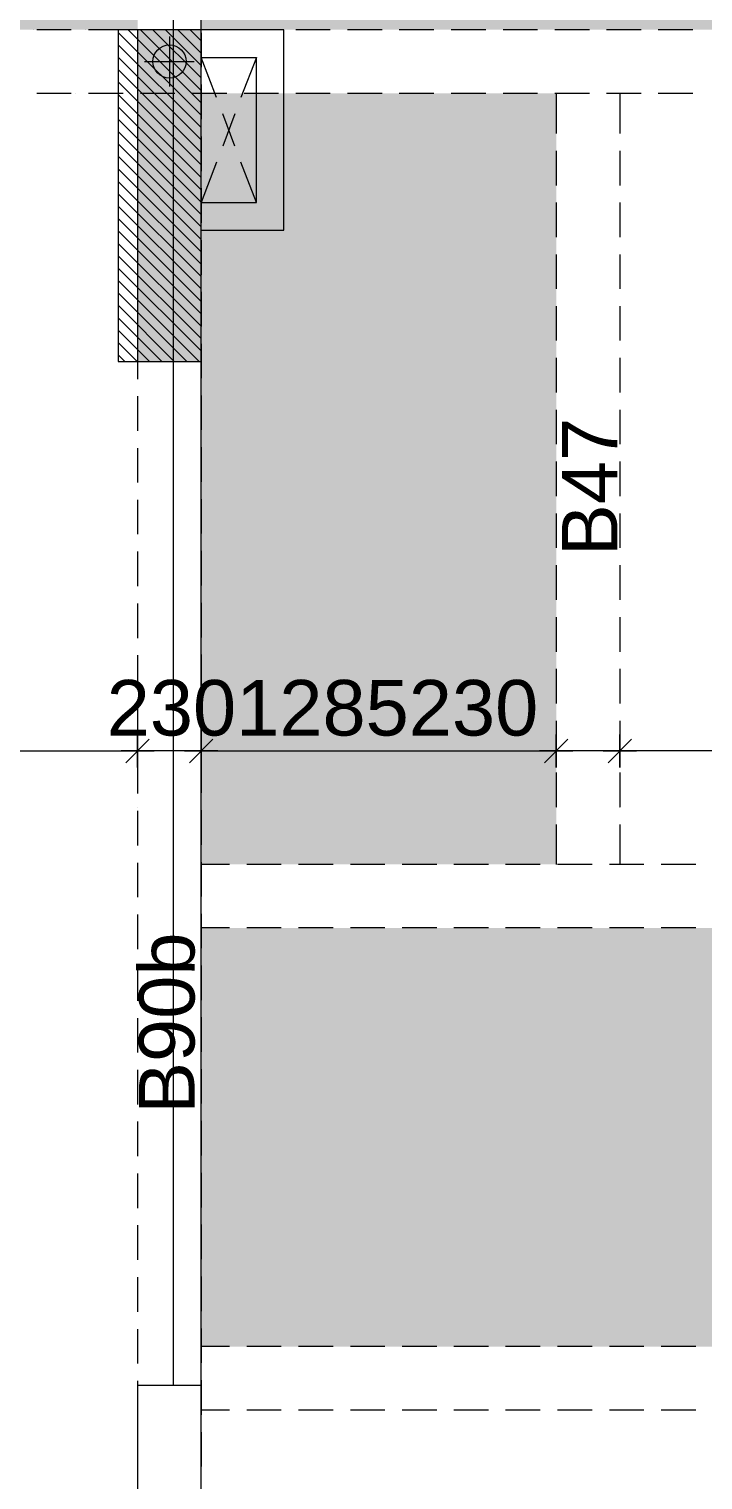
# Model space of a CAD drawing. Header units: millimetres. Extents: x -1303 to 98744, y -1303 to 90097.
# Drawn here: x 69191 to 71630, y 19940 to 25190 of the extents above; entities that cross this region are included whole.
import ezdxf

# ---------------------------------------------------------------- set-up
doc = ezdxf.new("R2010")
doc.units = ezdxf.units.MM
doc.layers.add('PDF_Geometry', color=7, linetype='Continuous')
doc.layers.add('PDF_Text', color=7, linetype='Continuous')
doc.layers.add('PDF_Solid Fills', color=192, linetype='Continuous', true_color=0xc2c0c0c0)
doc.styles.add('PDF ArialMT', font='arial.ttf')

msp = doc.modelspace()

# ---------------------------------------------------------------- hatches: boundary and pattern name
at = {"layer": 'PDF_Solid Fills', "true_color": 0x0000b2}
h = msp.add_hatch(color=33, dxfattribs=at)
h.paths.add_polyline_path([(22404.2843, 31942.72087), (22404.2843, 32112.74047), (19209.26177, 32112.74047), (19209.26177, 30922.67974), (22404.2843, 30922.67974), (22404.2843, 31642.7072), (21409.2932, 31642.7072), (21409.2932, 31942.72087)], flags=0)
h.paths.add_polyline_path([(11529.29261, 29607.70354), (11529.29261, 32397.68983), (12814.30857, 32397.68983), (12814.30857, 29607.70354)], flags=0)
h.paths.add_polyline_path([(12814.30857, 32627.71257), (12814.30857, 34142.75024), (8234.23832, 34142.75024), (8234.23832, 32627.71257)], flags=0)
h.paths.add_polyline_path([(12814.30857, 22167.74491), (12814.30857, 24957.72913), (11529.29261, 24957.72913), (11529.29261, 22167.74491)], flags=0)
h.paths.add_polyline_path([(8234.23832, 21937.72009), (8234.23832, 20422.68242), (12814.30857, 20422.68242), (12814.30857, 21937.72009)], flags=0)
h.paths.add_polyline_path([(21869.25605, 23642.75499), (21869.25605, 22452.69219), (19209.26177, 22452.69219), (19209.26177, 23642.75499)], flags=0)
h.paths.add_polyline_path([(23229.25373, 22452.69219), (23229.25373, 23642.75499), (25959.23687, 23642.75499), (25959.23687, 22452.69219)], flags=0)
h.paths.add_polyline_path([(32354.27376, 21952.6997), (32354.27376, 20422.68242), (36934.25928, 20422.68242), (36934.25928, 21952.6997)], flags=0)
h.paths.add_polyline_path([(33639.29074, 24957.72913), (33639.29074, 22182.72451), (32354.27376, 22182.72451), (32354.27376, 24957.72913)], flags=0)
h.paths.add_polyline_path([(26964.2984, 30922.67974), (26964.2984, 32112.74047), (30159.32092, 32112.74047), (30159.32092, 30922.67974)], flags=0)
h.paths.add_polyline_path([(28349.2614, 32342.68057), (28349.2614, 33242.7154), (27564.23691, 33242.7154), (27564.23691, 32342.68057)], flags=0)
h.paths.add_polyline_path([(40634.2682, 32627.71257), (40634.2682, 34142.75024), (36554.27309, 34142.75024), (36554.27309, 32627.71257)], flags=0)
h.paths.add_polyline_path([(36554.27309, 29607.70354), (36554.27309, 32397.68983), (37839.28802, 32397.68983), (37839.28802, 29607.70354)], flags=0)
h.paths.add_polyline_path([(41994.26382, 34142.75024), (41994.26382, 32627.71257), (46074.25892, 32627.71257), (46074.25892, 34142.75024)], flags=0)
h.paths.add_polyline_path([(46074.25892, 32397.68983), (46074.25892, 29607.70354), (44789.244, 29607.70354), (44789.244, 32397.68983)], flags=0)
h.paths.add_polyline_path([(45694.27273, 20422.68242), (45694.27273, 21952.6997), (50274.26033, 21952.6997), (50274.26033, 20422.68242)], flags=0)
h.paths.add_polyline_path([(48989.24127, 22182.72451), (48989.24127, 24957.72913), (50274.26033, 24957.72913), (50274.26033, 22182.72451)], flags=0)
h.paths.add_polyline_path([(52469.2958, 32112.74047), (52469.2958, 30922.67974), (55664.23361, 30922.67974), (55664.23361, 32112.74047)], flags=0)
h.paths.add_polyline_path([(55064.29717, 32342.68057), (55064.29717, 33242.7154), (54439.30655, 33242.7154), (54439.30655, 32342.68057)], flags=0)
h.paths.add_polyline_path([(63419.27024, 30922.67974), (63419.27024, 32112.74047), (60524.25933, 32112.74047), (60524.25933, 31222.69135), (60224.24978, 31222.69135), (60224.24978, 30922.67974)], flags=0)
h.paths.add_polyline_path([(60819.28118, 23642.75499), (60819.28118, 22452.69219), (63419.27024, 22452.69219), (63419.27024, 23642.75499)], flags=0)
h.paths.add_polyline_path([(56669.29721, 23642.75499), (56669.29721, 22452.69219), (59359.2507, 22452.69219), (59359.2507, 23642.75499)], flags=0)
h.paths.add_polyline_path([(71099.24354, 29607.70354), (71099.24354, 32397.68983), (69814.31126, 32397.68983), (69814.31126, 29607.70354)], flags=0)
h.paths.add_polyline_path([(71099.24354, 22167.74491), (71099.24354, 24957.72913), (69814.31126, 24957.72913), (69814.31126, 22167.74491)], flags=0)
h.paths.add_polyline_path([(69814.31126, 21937.72009), (69814.31126, 20422.68242), (74394.29472, 20422.68242), (74394.29472, 21937.72009)], flags=0)
h.paths.add_polyline_path([(69814.31126, 34142.75024), (69814.31126, 32627.71257), (74394.29472, 32627.71257), (74394.29472, 34142.75024)], flags=0)
at = {"layer": 'PDF_Solid Fills', "true_color": 0x00007f}
h = msp.add_hatch(color=254, dxfattribs=at)
h.paths.add_polyline_path([(31469.30117, 29377.68079), (31469.30117, 25187.75188), (33129.31253, 25187.75188), (33129.31253, 29377.68079)], flags=0)
h.paths.add_polyline_path([(33359.25057, 25187.75188), (33359.25057, 29377.68079), (36934.25928, 29377.68079), (36934.25928, 25187.75188)], flags=0)
h.paths.add_polyline_path([(37164.2841, 25187.75188), (37164.2841, 29377.68079), (40934.27775, 29377.68079), (40934.27775, 25187.75188)], flags=0)
h.paths.add_polyline_path([(41164.30255, 25182.67534), (41164.30255, 29377.68079), (45464.24791, 29377.68079), (45464.24791, 25182.67534)], flags=0)
h.paths.add_polyline_path([(45694.27273, 29377.68079), (45694.27273, 25187.75188), (49039.2587, 25187.75188), (49039.2587, 29377.68079)], flags=0)
h.paths.add_polyline_path([(49269.28352, 25187.75188), (49269.28352, 29377.68079), (51159.31349, 29377.68079), (51159.31349, 25187.75188)], flags=0)
h.paths.add_polyline_path([(41164.30255, 21382.72041), (41164.30255, 24957.72913), (45464.24791, 24957.72913), (45464.24791, 21382.72041)], flags=0)
h.paths.add_polyline_path([(37164.2841, 24957.72913), (37164.2841, 21382.72041), (40934.27775, 21382.72041), (40934.27775, 24957.72913)], flags=0)
h.paths.add_polyline_path([(40934.27775, 19182.68898), (40934.27775, 21152.69766), (37164.2841, 21152.69766), (37164.2841, 18512.67482), (40864.28888, 18512.67482), (40864.28888, 19182.68898)], flags=0)
h.paths.add_polyline_path([(41164.30255, 21152.69766), (41164.30255, 18512.67482), (43234.25726, 18512.67482), (43234.25726, 21152.69766)], flags=0)
h.paths.add_polyline_path([(41164.30255, 18282.73679), (45464.24791, 18282.73679), (45464.24791, 15760.43508), (41164.30255, 15663.95813)], flags=0)
h.paths.add_polyline_path([(37164.2841, 18282.73679), (40934.27775, 18282.73679), (40934.27775, 15658.79481), (37164.2841, 15574.16518)], flags=0)
h.paths.add_polyline_path([(12814.30857, 29377.68079), (12814.30857, 25187.75188), (8234.23832, 25187.75188), (8234.23832, 29377.68079)], flags=0)
h.paths.add_polyline_path([(13044.24764, 25187.75188), (13044.24764, 29377.68079), (15954.23712, 29377.68079), (15954.23712, 25187.75188)], flags=0)
h.paths.add_polyline_path([(16184.2609, 29377.68079), (16184.2609, 25187.75188), (18909.25016, 25187.75188), (18909.25016, 29377.68079)], flags=0)
h.paths.add_polyline_path([(66559.28558, 25187.75188), (66559.28558, 29377.68079), (63649.29506, 29377.68079), (63649.29506, 25187.75188)], flags=0)
h.paths.add_polyline_path([(66789.30626, 25187.75188), (66789.30626, 29377.68079), (69584.28231, 29377.68079), (69584.28231, 25187.75188)], flags=0)
h.paths.add_polyline_path([(69814.31126, 29377.68079), (69814.31126, 25187.75188), (74394.29472, 25187.75188), (74394.29472, 29377.68079)], flags=0)

# ---------------------------------------------------------------- linework, layer by layer
at = {"layer": 'PDF_Geometry', "color": 9, "lineweight": 0, "true_color": 0xc0c0c0}
for points in [[(69713.43341, 20282.11171), (69713.43341, 32527.1715)], [(69814.1377, 20282.11171), (69814.1377, 32527.1715)], [(69814.1377, 24461.96812), (70113.72988, 24461.96812), (70113.72988, 25187.24567), (69814.1377, 25187.24567)], [(69869.14696, 24941.81976), (69814.1377, 25087.3823), (70013.86858, 25087.3823), (69958.00807, 24941.81976)], [(70013.86858, 24562.67862), (70013.86858, 25087.3823)], [(69936.00766, 24766.63477), (69891.99861, 24883.42407)], [(69936.00766, 24883.42407), (69891.99861, 24766.63477)], [(69869.14696, 24708.24116), (69814.1377, 24562.67862), (70013.86858, 24562.67862), (69958.00807, 24708.24116)], [(69814.1377, 19382.49837), (69814.1377, 20282.11171), (69583.94346, 20282.11171), (69583.94346, 19382.49837)]]:
    msp.add_lwpolyline(points, dxfattribs=at)
at = {"layer": 'PDF_Geometry', "lineweight": 0}
for points in [[(69208.19288, 25187.24567), (69208.19288, 25187.24567)], [(69208.19288, 25187.24567), (69208.19288, 25187.24567)], [(69270.81384, 25187.24567), (69270.81384, 25187.24567)], [(69270.81384, 25187.24567), (69270.81384, 25187.24567)], [(69333.44307, 25187.24567), (69333.44307, 25187.24567)], [(69333.44307, 25187.24567), (69333.44307, 25187.24567)], [(69396.07231, 25187.24567), (69396.07231, 25187.24567)], [(69396.07231, 25187.24567), (69396.07231, 25187.24567)], [(69458.69327, 25187.24567), (69458.69327, 25187.24567)], [(69458.69327, 25187.24567), (69458.69327, 25187.24567)], [(69513.70253, 25177.93558), (69814.1377, 24878.34754)], [(69520.47124, 25187.24567), (69520.47124, 25187.24567)], [(69520.47124, 25187.24567), (69520.47124, 25187.24567)], [(69549.24862, 25187.24567), (69814.1377, 24923.19958)], [(69583.94346, 25187.24567), (69583.94346, 25187.24567)], [(69583.94346, 25187.24567), (69583.94346, 25187.24567)], [(69594.10067, 25187.24567), (69814.1377, 24968.0537)], [(69638.95272, 25187.24567), (69814.1377, 25012.90781)], [(69684.65602, 25187.24567), (69814.1377, 25057.76193)], [(69729.50808, 25187.24567), (69814.1377, 25102.61605)], [(69774.36012, 25187.24567), (69814.1377, 25147.46809)], [(69513.70253, 25133.08147), (69814.1377, 24833.49342)], [(69513.70253, 25088.22735), (69814.1377, 24788.6393)], [(69513.70253, 25043.37531), (69814.1377, 24743.78519)], [(69513.70253, 24998.52119), (69814.1377, 24698.08602)], [(69236.119, 24957.05143), (69236.119, 24957.05143)], [(69236.119, 24957.05143), (69236.119, 24957.05143)], [(69298.74824, 24957.05143), (69298.74824, 24957.05143)], [(69298.74824, 24957.05143), (69298.74824, 24957.05143)], [(69360.52621, 24957.05143), (69360.52621, 24957.05143)], [(69360.52621, 24957.05143), (69360.52621, 24957.05143)], [(69423.14717, 24957.05143), (69423.14717, 24957.05143)], [(69423.14717, 24957.05143), (69423.14717, 24957.05143)], [(69513.70253, 24957.05143), (69513.70253, 24957.05143)], [(69513.70253, 24957.05143), (69513.70253, 24957.05143)], [(69513.70253, 24953.66708), (69814.1377, 24653.2319)], [(69513.70253, 24908.81296), (69814.1377, 24608.37779)], [(69513.70253, 24863.95884), (69814.1377, 24563.52367)], [(69513.70253, 24819.1068), (69814.1377, 24518.67163)], [(69513.70253, 24774.25268), (69814.1377, 24473.81751)], [(69513.70253, 24729.39857), (69814.1377, 24428.96339)], [(69513.70253, 24684.54445), (69814.1377, 24384.10928)], [(69513.70253, 24638.84528), (69814.1377, 24339.25516)], [(69513.70253, 24593.99116), (69814.1377, 24294.40312)], [(69513.70253, 24549.13705), (69814.1377, 24249.549)], [(69513.70253, 24504.28293), (69814.1377, 24204.69488)], [(69513.70253, 24459.43089), (69814.1377, 24159.84077)], [(69513.70253, 24414.57677), (69814.1377, 24114.98665)], [(69513.70253, 24369.72265), (69814.1377, 24070.13461)], [(69513.70253, 24324.86854), (69814.1377, 24025.28049)], [(69513.70253, 24280.01442), (69806.52599, 23987.19716)], [(69513.70253, 24235.16238), (69761.66567, 23987.19716)], [(69513.70253, 24190.30826), (69716.81363, 23987.19716)], [(69513.70253, 24145.45414), (69671.96158, 23987.19716)], [(69513.70253, 24100.60003), (69627.10953, 23987.19716)], [(69513.70253, 24055.74591), (69582.25749, 23987.19716)], [(69513.70253, 24010.89387), (69537.39717, 23987.19716)], [(69583.94346, 22578.11388), (69583.94346, 22578.11388)], [(69583.94346, 22578.11388), (69583.94346, 22578.11388)], [(69814.1377, 22578.11388), (69814.1377, 22578.11388)], [(69814.1377, 22578.11388), (69814.1377, 22578.11388)], [(71098.81377, 22578.11388), (71098.81377, 22578.11388)], [(71098.81377, 22578.11388), (71098.81377, 22578.11388)], [(71329.00801, 22578.11388), (71329.00801, 22578.11388)], [(71329.00801, 22578.11388), (71329.00801, 22578.11388)], [(69583.94346, 22497.71574), (69583.94346, 22497.71574)], [(69583.94346, 22497.71574), (69583.94346, 22497.71574)], [(69814.1377, 22497.71574), (69814.1377, 22497.71574)], [(69814.1377, 22497.71574), (69814.1377, 22497.71574)], [(71098.81377, 22497.71574), (71098.81377, 22497.71574)], [(71098.81377, 22497.71574), (71098.81377, 22497.71574)], [(71329.00801, 22497.71574), (71329.00801, 22497.71574)], [(71329.00801, 22497.71574), (71329.00801, 22497.71574)], [(69583.94346, 22435.08857), (69583.94346, 22435.08857)], [(69583.94346, 22435.08857), (69583.94346, 22435.08857)], [(69814.1377, 22435.08857), (69814.1377, 22435.08857)], [(69814.1377, 22435.08857), (69814.1377, 22435.08857)], [(71098.81377, 22435.08857), (71098.81377, 22435.08857)], [(71098.81377, 22435.08857), (71098.81377, 22435.08857)], [(71329.00801, 22435.08857), (71329.00801, 22435.08857)], [(71329.00801, 22435.08857), (71329.00801, 22435.08857)], [(69583.94346, 22372.46347), (69583.94346, 22372.46347)], [(69583.94346, 22372.46347), (69583.94346, 22372.46347)], [(69814.1377, 22372.46347), (69814.1377, 22372.46347)], [(69814.1377, 22372.46347), (69814.1377, 22372.46347)], [(71098.81377, 22372.46347), (71098.81377, 22372.46347)], [(71098.81377, 22372.46347), (71098.81377, 22372.46347)], [(71329.00801, 22372.46347), (71329.00801, 22372.46347)], [(71329.00801, 22372.46347), (71329.00801, 22372.46347)], [(69583.94346, 22309.83838), (69583.94346, 22309.83838)], [(69583.94346, 22309.83838), (69583.94346, 22309.83838)], [(69814.1377, 22309.83838), (69814.1377, 22309.83838)], [(69814.1377, 22309.83838), (69814.1377, 22309.83838)], [(71098.81377, 22309.83838), (71098.81377, 22309.83838)], [(71098.81377, 22309.83838), (71098.81377, 22309.83838)], [(71329.00801, 22309.83838), (71329.00801, 22309.83838)], [(71329.00801, 22309.83838), (71329.00801, 22309.83838)], [(69583.94346, 22247.21121), (69583.94346, 22247.21121)], [(69583.94346, 22247.21121), (69583.94346, 22247.21121)], [(69814.1377, 22247.21121), (69814.1377, 22247.21121)], [(69814.1377, 22247.21121), (69814.1377, 22247.21121)], [(71098.81377, 22247.21121), (71098.81377, 22247.21121)], [(71098.81377, 22247.21121), (71098.81377, 22247.21121)], [(71329.00801, 22247.21121), (71329.00801, 22247.21121)], [(71329.00801, 22247.21121), (71329.00801, 22247.21121)], [(69583.94346, 22167.66019), (69583.94346, 22167.66019)], [(69583.94346, 22167.66019), (69583.94346, 22167.66019)], [(69814.1377, 22167.66019), (69814.1377, 22167.66019)], [(69814.1377, 22167.66019), (69814.1377, 22167.66019)], [(71098.81377, 22167.66019), (71098.81377, 22167.66019)], [(71098.81377, 22167.66019), (71098.81377, 22167.66019)], [(71329.00801, 22167.66019), (71329.00801, 22167.66019)], [(71329.00801, 22167.66019), (71329.00801, 22167.66019)]]:
    msp.add_lwpolyline(points, dxfattribs=at)
at = {"layer": 'PDF_Geometry', "color": 157, "lineweight": 0, "true_color": 0x3f5f7f}
for points in [[(69343.60028, 25187.24567), (69219.19308, 25187.24567)], [(69531.47971, 25187.24567), (69406.22124, 25187.24567)], [(69583.94346, 25173.7041), (69583.94346, 25049.29897)], [(69718.50787, 25187.24567), (69594.10067, 25187.24567)], [(69906.38729, 25187.24567), (69781.13711, 25187.24567)], [(69814.1377, 25176.24341), (69814.1377, 25051.83827)], [(70094.26672, 25187.24567), (69969.00826, 25187.24567)], [(70281.29489, 25187.24567), (70156.04469, 25187.24567)], [(70469.17431, 25187.24567), (70343.92412, 25187.24567)], [(70656.20248, 25187.24567), (70530.95229, 25187.24567)], [(70844.0819, 25187.24567), (70718.83171, 25187.24567)], [(71031.11007, 25187.24567), (70906.71114, 25187.24567)], [(71218.9895, 25187.24567), (71093.7393, 25187.24567)], [(71406.02593, 25187.24567), (71281.61872, 25187.24567)], [(71593.89708, 25187.24567), (71468.64689, 25187.24567)], [(69814.1377, 24989.2111), (69814.1377, 24863.95884)], [(69343.60028, 24957.05143), (69219.19308, 24957.05143)], [(69531.47971, 24957.05143), (69406.22124, 24957.05143)], [(69583.94346, 24986.6718), (69583.94346, 24861.42161)], [(69718.50787, 24957.05143), (69594.10067, 24957.05143)], [(69906.38729, 24957.05143), (69781.13711, 24957.05143)], [(70094.26672, 24957.05143), (69969.00826, 24957.05143)], [(70281.29489, 24957.05143), (70156.04469, 24957.05143)], [(70469.17431, 24957.05143), (70343.92412, 24957.05143)], [(70656.20248, 24957.05143), (70530.95229, 24957.05143)], [(70844.0819, 24957.05143), (70718.83171, 24957.05143)], [(71031.11007, 24957.05143), (70906.71114, 24957.05143)], [(71218.9895, 24957.05143), (71093.7393, 24957.05143)], [(71098.81377, 24957.05143), (71098.81377, 24812.33601)], [(71406.02593, 24957.05143), (71281.61872, 24957.05143)], [(71329.00801, 24957.05143), (71329.00801, 24812.33601)], [(71593.89708, 24957.05143), (71468.64689, 24957.05143)], [(69583.94346, 24798.79444), (69583.94346, 24673.54218)], [(69814.1377, 24801.33375), (69814.1377, 24676.08149)], [(71098.81377, 24749.70885), (71098.81377, 24624.45866)], [(71329.00801, 24749.70885), (71329.00801, 24624.45866)], [(69583.94346, 24611.76421), (69583.94346, 24486.51195)], [(69814.1377, 24614.30144), (69814.1377, 24489.05126)], [(71098.81377, 24562.67862), (71098.81377, 24437.42636)], [(71329.00801, 24562.67862), (71329.00801, 24437.42636)], [(69583.94346, 24423.88479), (69583.94346, 24298.6346)], [(69814.1377, 24426.42409), (69814.1377, 24301.17183)], [(71098.81377, 24374.80126), (71098.81377, 24249.549)], [(71329.00801, 24374.80126), (71329.00801, 24249.549)], [(69583.94346, 24236.00743), (69583.94346, 24111.60229)], [(69814.1377, 24239.39386), (69814.1377, 24114.1416)], [(71098.81377, 24186.92183), (71098.81377, 24062.5167)], [(71329.00801, 24186.92183), (71329.00801, 24062.5167)], [(69583.94346, 24048.9772), (69583.94346, 23923.72494)], [(69814.1377, 24051.51443), (69814.1377, 23926.26424)], [(71098.81377, 23999.8916), (71098.81377, 23874.63934)], [(71329.00801, 23999.8916), (71329.00801, 23874.63934)], [(69583.94346, 23861.09777), (69583.94346, 23736.69264)], [(69814.1377, 23863.63707), (69814.1377, 23739.23194)], [(71098.81377, 23812.01425), (71098.81377, 23687.60704)], [(71329.00801, 23812.01425), (71329.00801, 23687.60704)], [(69583.94346, 23674.06754), (69583.94346, 23548.81528)], [(69814.1377, 23676.60684), (69814.1377, 23551.35458)], [(71098.81377, 23624.98194), (71098.81377, 23499.72968)], [(71329.00801, 23624.98194), (71329.00801, 23499.72968)], [(69583.94346, 23486.19019), (69583.94346, 23361.78298)], [(69814.1377, 23488.72742), (69814.1377, 23364.32228)], [(71098.81377, 23437.10459), (71098.81377, 23312.69945)], [(71329.00801, 23437.10459), (71329.00801, 23312.69945)], [(69583.94346, 23299.15788), (69583.94346, 23173.90562)], [(69814.1377, 23301.69719), (69814.1377, 23176.44492)], [(71098.81377, 23250.07228), (71098.81377, 23124.82002)], [(71329.00801, 23250.07228), (71329.00801, 23124.82002)], [(69583.94346, 23111.28053), (69583.94346, 22986.02827)], [(69814.1377, 23113.81983), (69814.1377, 22988.56757)], [(71098.81377, 23062.19493), (71098.81377, 22936.94267)], [(71329.00801, 23062.19493), (71329.00801, 22936.94267)], [(69583.94346, 22924.24822), (69583.94346, 22798.99596)], [(69814.1377, 22926.78753), (69814.1377, 22801.53527)], [(71098.81377, 22875.16263), (71098.81377, 22749.91244)], [(71329.00801, 22875.16263), (71329.00801, 22749.91244)], [(69583.94346, 22736.37087), (69583.94346, 22611.11861)], [(69814.1377, 22738.91017), (69814.1377, 22613.65791)], [(71098.81377, 22687.28527), (71098.81377, 22562.03301)], [(71329.00801, 22687.28527), (71329.00801, 22562.03301)], [(69583.94346, 22549.33856), (69583.94346, 22424.08838)], [(69814.1377, 22551.87787), (69814.1377, 22426.62561)], [(71098.81377, 22499.40791), (71098.81377, 22375.00278)], [(71329.00801, 22499.40791), (71329.00801, 22375.00278)], [(69583.94346, 22361.46121), (69583.94346, 22236.20895)], [(69814.1377, 22364.00051), (69814.1377, 22238.74825)], [(71098.81377, 22312.37561), (71098.81377, 22167.66019)], [(71329.00801, 22312.37561), (71329.00801, 22167.66019)], [(69583.94346, 22173.58385), (69583.94346, 22049.17872)], [(69814.1377, 22176.12316), (69814.1377, 22051.71802)], [(69916.54451, 22167.66019), (69814.1377, 22167.66019)], [(70103.57267, 22167.66019), (69979.16547, 22167.66019)], [(70291.45209, 22167.66019), (70166.20191, 22167.66019)], [(70478.48027, 22167.66019), (70354.07306, 22167.66019)], [(70666.35969, 22167.66019), (70541.10949, 22167.66019)], [(70854.23911, 22167.66019), (70728.98892, 22167.66019)], [(71041.26728, 22167.66019), (70916.01709, 22167.66019)], [(71229.1467, 22167.66019), (71103.89651, 22167.66019)], [(71416.17487, 22167.66019), (71291.77594, 22167.66019)], [(71604.0543, 22167.66019), (71478.8041, 22167.66019)], [(69583.94346, 21986.55155), (69583.94346, 21861.30136)], [(69814.1377, 21989.09085), (69814.1377, 21863.83859)], [(69916.54451, 21937.46803), (69814.1377, 21937.46803)], [(70103.57267, 21937.46803), (69979.16547, 21937.46803)], [(70291.45209, 21937.46803), (70166.20191, 21937.46803)], [(70478.48027, 21937.46803), (70354.07306, 21937.46803)], [(70666.35969, 21937.46803), (70541.10949, 21937.46803)], [(70854.23911, 21937.46803), (70728.98892, 21937.46803)], [(71041.26728, 21937.46803), (70916.01709, 21937.46803)], [(71229.1467, 21937.46803), (71103.89651, 21937.46803)], [(71416.17487, 21937.46803), (71291.77594, 21937.46803)], [(71604.0543, 21937.46803), (71478.8041, 21937.46803)], [(69583.94346, 21798.67419), (69583.94346, 21674.26906)], [(69814.1377, 21801.2135), (69814.1377, 21676.80836)], [(69583.94346, 21611.64396), (69583.94346, 21486.3917)], [(69814.1377, 21614.18119), (69814.1377, 21488.93101)], [(69583.94346, 21423.76454), (69583.94346, 21298.51435)], [(69814.1377, 21426.30384), (69814.1377, 21301.8987)], [(69583.94346, 21236.73431), (69583.94346, 21111.48204)], [(69814.1377, 21239.27361), (69814.1377, 21114.02135)], [(69583.94346, 21048.85695), (69583.94346, 20923.60469)], [(69814.1377, 21051.39418), (69814.1377, 20926.14399)], [(69583.94346, 20861.82465), (69583.94346, 20736.57238)], [(69814.1377, 20864.36395), (69814.1377, 20739.11169)], [(69583.94346, 20673.94729), (69583.94346, 20548.69503)], [(69814.1377, 20676.48659), (69814.1377, 20551.23433)], [(69583.94346, 20486.06994), (69583.94346, 20361.66273)], [(69814.1377, 20488.60717), (69814.1377, 20364.20203)], [(69916.54451, 20422.59772), (69814.1377, 20422.59772)], [(70103.57267, 20422.59772), (69979.16547, 20422.59772)], [(70291.45209, 20422.59772), (70166.20191, 20422.59772)], [(70478.48027, 20422.59772), (70354.07306, 20422.59772)], [(70666.35969, 20422.59772), (70541.10949, 20422.59772)], [(70854.23911, 20422.59772), (70728.98892, 20422.59772)], [(71041.26728, 20422.59772), (70916.01709, 20422.59772)], [(71229.1467, 20422.59772), (71103.89651, 20422.59772)], [(71416.17487, 20422.59772), (71291.77594, 20422.59772)], [(71604.0543, 20422.59772), (71478.8041, 20422.59772)], [(69583.94346, 20299.03763), (69583.94346, 20173.78537)], [(69814.1377, 20301.57694), (69814.1377, 20176.32467)], [(69916.54451, 20192.40347), (69814.1377, 20192.40347)], [(70103.57267, 20192.40347), (69979.16547, 20192.40347)], [(70291.45209, 20192.40347), (70166.20191, 20192.40347)], [(70478.48027, 20192.40347), (70354.07306, 20192.40347)], [(70666.35969, 20192.40347), (70541.10949, 20192.40347)], [(70854.23911, 20192.40347), (70728.98892, 20192.40347)], [(71041.26728, 20192.40347), (70916.01709, 20192.40347)], [(71229.1467, 20192.40347), (71103.89651, 20192.40347)], [(71416.17487, 20192.40347), (71291.77594, 20192.40347)], [(71604.0543, 20192.40347), (71478.8041, 20192.40347)], [(69583.94346, 20111.16028), (69583.94346, 19986.75514)], [(69814.1377, 20113.69958), (69814.1377, 19989.29237)]]:
    msp.add_lwpolyline(points, dxfattribs=at)
at = {"layer": 'PDF_Geometry', "color": 5, "lineweight": 0}
for points in [[(69513.70253, 23987.19716), (69814.1377, 23987.19716), (69814.1377, 25187.24528), (69513.70253, 25187.24528)], [(69583.94346, 23987.19716), (69814.13605, 23987.19716), (69814.13605, 25187.24528), (69583.94346, 25187.24528)]]:
    msp.add_lwpolyline(points, close=True, dxfattribs=at)
at = {"layer": 'PDF_Geometry', "color": 20, "lineweight": 0, "true_color": 0xff4405}
for points in [[(69699.04471, 25162.70184), (69699.04471, 24982.44032)], [(69608.48936, 25072.14855), (69788.74881, 25072.14855)]]:
    msp.add_lwpolyline(points, dxfattribs=at)
at = {"layer": 'PDF_Geometry', "color": 122, "lineweight": 0, "true_color": 0x00b88a}
for points in [[(69583.94346, 22518.02602), (69583.94346, 22637.35462)], [(69814.1377, 22637.35462), (69814.1377, 22518.02602)], [(71098.81377, 22518.02602), (71098.81377, 22637.35462)], [(71329.00801, 22637.35462), (71329.00801, 22518.02602)], [(69644.03545, 22578.11388), (69523.85973, 22578.11388)], [(69626.25827, 22620.42869), (69541.62865, 22534.95194)], [(69754.05397, 22578.11388), (69874.2297, 22578.11388)], [(69771.82289, 22534.95194), (69856.45251, 22620.42869)], [(71158.90576, 22578.11388), (71038.73004, 22578.11388)], [(71141.12858, 22620.42869), (71056.49896, 22534.95194)], [(71268.92428, 22578.11388), (71389.10001, 22578.11388)], [(71286.6932, 22534.95194), (71371.32282, 22620.42869)]]:
    msp.add_lwpolyline(points, close=True, dxfattribs=at)
for points in [[(66829.25326, 22578.11388), (66808.94297, 22578.11388), (69563.63731, 22578.11388), (69544.17415, 22578.11388)], [(69814.1377, 22578.11388), (69583.94346, 22578.11388)], [(69853.91528, 22578.11388), (69833.60086, 22578.11388), (71078.50762, 22578.11388), (71059.04446, 22578.11388)], [(71329.00801, 22578.11388), (71098.81377, 22578.11388)], [(74353.67415, 22578.11388), (74373.9803, 22578.11388), (71348.47117, 22578.11388), (71368.78559, 22578.11388)]]:
    msp.add_lwpolyline(points, dxfattribs=at)
at = {"layer": 'PDF_Geometry', "color": 20, "lineweight": 0, "true_color": 0xff4405}
msp.add_circle((69699.27595, 25072.69799), 59.9844, dxfattribs=at)
at = {"layer": 'PDF_Geometry', "color": 7, "lineweight": 0, "true_color": 0xffffff}
msp.add_circle((69699.30309, 25072.73109), 60.01152, dxfattribs=at)
at = {"layer": 'PDF_Solid Fills', "lineweight": 0}
msp.add_solid([(69584.28231, 25187.75188), (69814.31126, 25187.75188), (69584.28231, 23987.70543), (69814.31126, 23987.70543)], dxfattribs=at)

# ---------------------------------------------------------------- texts
at = {"layer": 'PDF_Text', "color": 6, "char_height": 201.084641, "attachment_point": 4, "rotation": 90, "style": 'PDF ArialMT'}
for s, insert in [('B47', (71220.20162, 23283.24355)), ('B90b', (69690.91285, 21265.14766))]:
    msp.add_mtext(s, dxfattribs=dict(at, insert=insert))
at = {"layer": 'PDF_Text', "insert": (69471.94983, 22732.75603), "char_height": 201.084641, "attachment_point": 4, "style": 'PDF ArialMT'}
msp.add_mtext('2301285230', dxfattribs=at)

doc.saveas('drawing.dxf')
